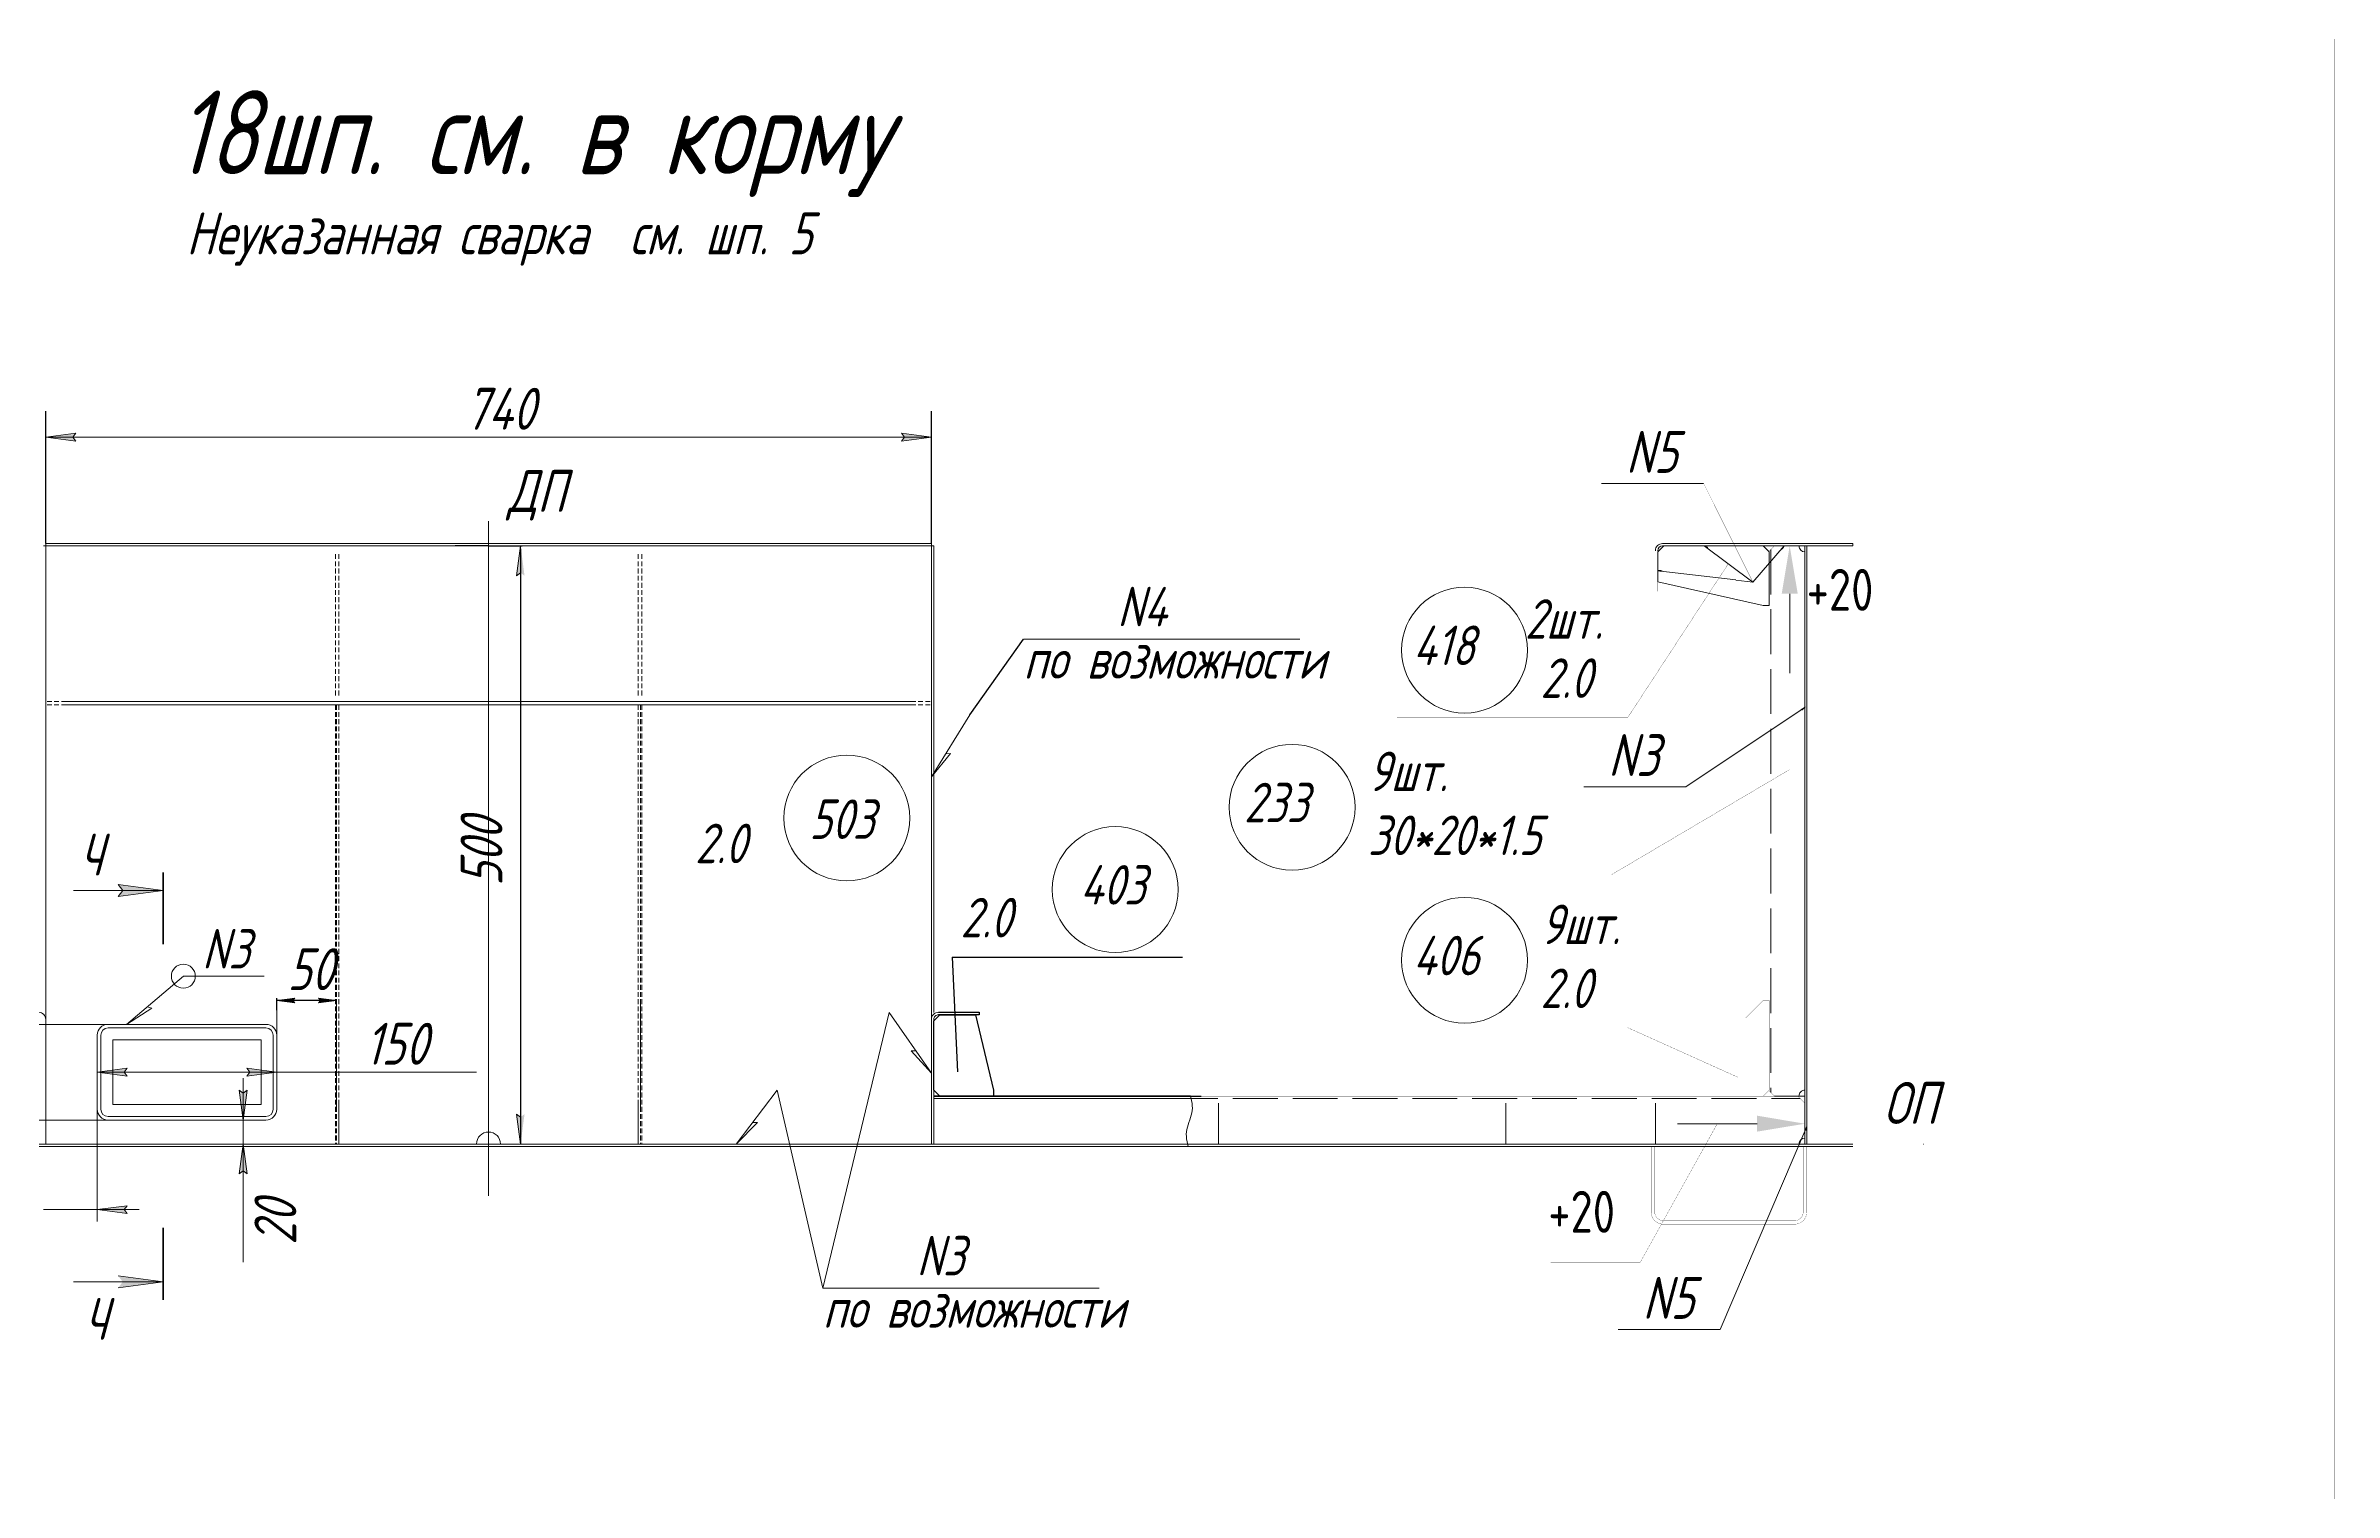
# Model space of a CAD drawing. Header units: millimetres. Extents: x 77380 to 135900, y -10260 to 17301.
# Drawn here: x 117118 to 119030, y -657 to 552 of the extents above; entities that cross this region are included whole.
import ezdxf

# ---------------------------------------------------------------- set-up
doc = ezdxf.new("R2010")
doc.units = ezdxf.units.MM
for name, pattern in [('K5LT32768', [0]), ('K5LT32769', [50, 37.5, -12.5]), ('K5LT32770', [0]), ('K5LT32772', [0]), ('K5LT32773', [50, 37.5, -12.5]), ('K5LT32780', [0]), ('K5LT32784', [850.2, 600, -125, 0.2, -125]), ('K5LT32789', [340.2, 240, -50, 0.2, -50]), ('K5LT32790', [0]), ('K5LT32831', [0]), ('K5LT32835', [0]), ('K5LT_AXLED', [19.5, 15, -1.5, 1.5, -1.5]), ('K5LT_DASHED', [6, 4, -2]), ('K5LT_REINFORCED', [0]), ('K5LT_THIN', [0]), ('K5LT_THIN_INCLUDED_TO_HATCHING', [0])]:
    doc.linetypes.add(name, pattern=pattern)
doc.layers.add('4001', color=7, linetype='Continuous')
doc.styles.add('KDIMTEXTSTYLE', font='GOST_AU.SHX', dxfattribs={"width": 0.96, "oblique": 15, "height": 5})
doc.styles.add('KTEXTSTYLE', font='GOST_AU.SHX', dxfattribs={"width": 0.96, "height": 5})

# ---------------------------------------------------------------- blocks, each defined once
blk = doc.blocks.new('U102')
at = {"color": 7, "linetype": 'K5LT32780', "const_width": 0.18}
blk.add_lwpolyline([(110325.3, 12814.4), (118485.3, 12814.4), (118485.3, 18654.4), (110325.3, 18654.4)], close=True, dxfattribs=at)
blk = doc.blocks.new('U93')
blk.add_hatch(color=7).paths.add_polyline_path([(126663.1, 18180.4), (126649.7, 18180.4), (126656.4, 18220.4)])
at = {"color": 7, "linetype": 'K5LT32831', "lineweight": 9}
blk.add_line((126656.4, 18180.4), (126656.4, 18113.9), dxfattribs=at)
blk = doc.blocks.new('U96')
blk.add_hatch(color=7).paths.add_polyline_path([(126629.2, 17730.8), (126629.2, 17744.1), (126669.2, 17737.4)])
at = {"color": 7, "linetype": 'K5LT32831', "lineweight": 9}
blk.add_line((126629.2, 17737.4), (126562.6, 17737.4), dxfattribs=at)
blk = doc.blocks.new('U118')
at = {"color": 7, "linetype": 'K5LT_THIN', "lineweight": 18}
for p, q in [((126569.7, 18019.1), (126669.2, 18085.5)), ((126669.2, 18085.5), (126665.8, 18083.3))]:
    blk.add_line(p, q, dxfattribs=at)
at = {"color": 7, "linetype": 'K5LT32835', "lineweight": 18}
for p, q in [((126666.7, 18083.7), (126666.7, 18083.9)), ((126666.7, 18083.8), (126666.7, 18083.8)), ((126667.3, 18083.7), (126666.7, 18083.8)), ((126667.4, 18083.7), (126666.7, 18083.8)), ((126667.3, 18083.6), (126666.7, 18083.7)), ((126666.8, 18083.6), (126666.9, 18084)), ((126666.8, 18083.7), (126666.8, 18083.9)), ((126667.4, 18083.8), (126666.8, 18083.9)), ((126667.5, 18083.8), (126666.8, 18083.9)), ((126667.2, 18083.5), (126666.8, 18083.6)), ((126667.2, 18083.5), (126666.8, 18083.6)), ((126666.9, 18083.4), (126667, 18084.1)), ((126666.9, 18083.5), (126667, 18084)), ((126667.5, 18083.9), (126666.9, 18084)), ((126667.1, 18083.4), (126666.9, 18083.5)), ((126667.1, 18083.4), (126666.9, 18083.4)), ((126667, 18083.3), (126667.2, 18084.2)), ((126667, 18083.4), (126667.1, 18084.1)), ((126667.6, 18083.9), (126667, 18084)), ((126667, 18083.3), (126667, 18083.3)), ((126667.1, 18083.4), (126667.3, 18084.2)), ((126667.6, 18084), (126667.1, 18084.1)), ((126667.7, 18084), (126667.1, 18084.1)), ((126667.2, 18083.5), (126667.3, 18084.3)), ((126667.8, 18084.1), (126667.2, 18084.2)), ((126667.3, 18083.7), (126667.5, 18084.4)), ((126667.3, 18083.6), (126667.4, 18084.3)), ((126667.8, 18084.1), (126667.3, 18084.2)), ((126667.4, 18083.8), (126667.6, 18084.4)), ((126667.9, 18084.2), (126667.4, 18084.3)), ((126667.9, 18084.2), (126667.4, 18084.3)), ((126667.5, 18083.8), (126667.6, 18084.5)), ((126668, 18084.3), (126667.5, 18084.4)), ((126667.6, 18083.9), (126667.7, 18084.5)), ((126668, 18084.4), (126667.6, 18084.4)), ((126667.7, 18084), (126667.8, 18084.6)), ((126667.7, 18084.1), (126667.9, 18084.6)), ((126668.1, 18084.4), (126667.7, 18084.5)), ((126668.1, 18084.5), (126667.7, 18084.5)), ((126667.8, 18084.2), (126667.9, 18084.7)), ((126668.2, 18084.5), (126667.8, 18084.6)), ((126667.9, 18084.2), (126668, 18084.7)), ((126668.2, 18084.6), (126667.9, 18084.6)), ((126668, 18084.3), (126668.1, 18084.8)), ((126668.3, 18084.6), (126668, 18084.7)), ((126668.3, 18084.7), (126668, 18084.7)), ((126668.1, 18084.4), (126668.2, 18084.8)), ((126668.4, 18084.7), (126668.1, 18084.8)), ((126668.2, 18084.5), (126668.2, 18084.9)), ((126668.2, 18084.6), (126668.3, 18084.9)), ((126668.5, 18084.8), (126668.2, 18084.8)), ((126668.3, 18084.6), (126668.4, 18085)), ((126668.5, 18084.8), (126668.3, 18084.9)), ((126668.6, 18084.9), (126668.3, 18084.9)), ((126668.4, 18084.7), (126668.5, 18085)), ((126668.6, 18084.9), (126668.4, 18085)), ((126668.5, 18084.8), (126668.5, 18085.1)), ((126668.7, 18085), (126668.5, 18085)), ((126668.6, 18085), (126668.7, 18085.2)), ((126668.6, 18084.9), (126668.6, 18085.1)), ((126668.7, 18085.1), (126668.6, 18085.1)), ((126668.8, 18085.1), (126668.6, 18085.1)), ((126668.7, 18085), (126668.8, 18085.2)), ((126668.8, 18085.2), (126668.7, 18085.2)), ((126668.8, 18085.1), (126668.8, 18085.3)), ((126668.9, 18085.2), (126668.8, 18085.2)), ((126668.9, 18085.2), (126668.9, 18085.3)), ((126668.9, 18085.3), (126668.9, 18085.3)), ((126669, 18085.3), (126668.9, 18085.3)), ((126669, 18085.3), (126669, 18085.4)), ((126669, 18085.4), (126669, 18085.4)), ((126669, 18085.4), (126669, 18085.4)), ((126669.1, 18085.5), (126669.1, 18085.5)), ((126669.1, 18085.4), (126669.1, 18085.4))]:
    blk.add_line(p, q, dxfattribs=at)
at = {"color": 7, "linetype": 'K5LT32835', "const_width": 0.18}
blk.add_lwpolyline([(126666.7, 18083.8), (126669.2, 18085.5), (126667, 18083.3)], close=True, dxfattribs=at)
blk = doc.blocks.new('U124')
at = {"color": 7, "linetype": 'K5LT_THIN', "lineweight": 18}
for p, q in [((126598.4, 17565.4), (126670.7, 17735)), ((126670.7, 17735), (126669.1, 17731.3))]:
    blk.add_line(p, q, dxfattribs=at)
at = {"color": 7, "linetype": 'K5LT32835', "lineweight": 18}
for p, q in [((126670.2, 17732.6), (126669.5, 17732.3)), ((126670.1, 17732.5), (126669.5, 17732.3)), ((126669.6, 17732.1), (126669.5, 17732.4)), ((126670.1, 17732.4), (126669.5, 17732.2)), ((126669.6, 17732.2), (126669.5, 17732.3)), ((126669.5, 17732.2), (126669.5, 17732.2)), ((126670.2, 17732.8), (126669.6, 17732.6)), ((126670.2, 17732.7), (126669.6, 17732.4)), ((126670.2, 17732.7), (126669.6, 17732.5)), ((126669.7, 17732.1), (126669.6, 17732.5)), ((126669.8, 17732.1), (126669.6, 17732.5)), ((126670.1, 17732.4), (126669.6, 17732.2)), ((126670.2, 17733), (126669.7, 17732.7)), ((126670.3, 17733), (126669.7, 17732.8)), ((126670.2, 17732.9), (126669.7, 17732.7)), ((126670, 17732), (126669.7, 17732.8)), ((126670, 17732), (126669.7, 17732.7)), ((126669.9, 17732), (126669.7, 17732.6)), ((126670.1, 17732.3), (126669.7, 17732.1)), ((126670.3, 17733.3), (126669.8, 17733.1)), ((126670.3, 17733.2), (126669.8, 17733)), ((126670.3, 17733.1), (126669.8, 17732.9)), ((126670.1, 17732.2), (126669.8, 17733)), ((126670.1, 17732.3), (126669.8, 17733)), ((126670.1, 17732.1), (126669.8, 17732.9)), ((126670.1, 17732.2), (126669.8, 17732.1)), ((126670.3, 17733.4), (126669.9, 17733.2)), ((126670.2, 17732.7), (126669.9, 17733.3)), ((126670.3, 17733.3), (126669.9, 17733.2)), ((126670.2, 17732.6), (126669.9, 17733.2)), ((126670.1, 17732.5), (126669.9, 17733.1)), ((126670, 17732.1), (126669.9, 17732)), ((126670.1, 17732.1), (126669.9, 17732.1)), ((126670.4, 17733.6), (126670, 17733.4)), ((126670.4, 17733.6), (126670, 17733.5)), ((126670.2, 17732.9), (126670, 17733.5)), ((126670.2, 17733), (126670, 17733.5)), ((126670.3, 17733.5), (126670, 17733.3)), ((126670.2, 17732.8), (126670, 17733.4)), ((126670, 17732), (126670, 17732)), ((126670.4, 17733.9), (126670.1, 17733.7)), ((126670.3, 17733.4), (126670.1, 17733.8)), ((126670.4, 17733.8), (126670.1, 17733.7)), ((126670.3, 17733.2), (126670.1, 17733.7)), ((126670.4, 17733.7), (126670.1, 17733.6)), ((126670.3, 17733.1), (126670.1, 17733.6)), ((126670.5, 17734.1), (126670.2, 17734)), ((126670.5, 17734), (126670.2, 17733.9)), ((126670.3, 17733.5), (126670.2, 17733.9)), ((126670.4, 17733.6), (126670.2, 17733.9)), ((126670.4, 17733.9), (126670.2, 17733.8)), ((126670.5, 17734.3), (126670.3, 17734.2)), ((126670.4, 17733.9), (126670.3, 17734.2)), ((126670.5, 17734.2), (126670.3, 17734.1)), ((126670.5, 17734.2), (126670.3, 17734.2)), ((126670.4, 17733.8), (126670.3, 17734.1)), ((126670.4, 17733.7), (126670.3, 17734)), ((126670.5, 17734.5), (126670.4, 17734.4)), ((126670.6, 17734.5), (126670.4, 17734.5)), ((126670.5, 17734.1), (126670.4, 17734.4)), ((126670.5, 17734.3), (126670.4, 17734.4)), ((126670.5, 17734.4), (126670.4, 17734.3)), ((126670.5, 17734), (126670.4, 17734.3)), ((126670.6, 17734.6), (126670.5, 17734.7)), ((126670.6, 17734.7), (126670.5, 17734.6)), ((126670.6, 17734.5), (126670.5, 17734.6)), ((126670.6, 17734.6), (126670.5, 17734.6)), ((126670.5, 17734.4), (126670.5, 17734.5)), ((126670.6, 17734.8), (126670.6, 17734.9)), ((126670.6, 17734.9), (126670.6, 17734.9)), ((126670.6, 17734.9), (126670.6, 17734.9)), ((126670.6, 17734.7), (126670.6, 17734.8)), ((126670.6, 17734.8), (126670.6, 17734.7)), ((126670.6, 17734.8), (126670.6, 17734.8))]:
    blk.add_line(p, q, dxfattribs=at)
at = {"color": 7, "linetype": 'K5LT32835', "const_width": 0.18}
blk.add_lwpolyline([(126669.5, 17732.2), (126670.7, 17735), (126670, 17732)], close=True, dxfattribs=at)
blk = doc.blocks.new('U126')
at = {"color": 7, "linetype": 'K5LT32835', "lineweight": 18}
for p, q in [((126546.1, 18199.6), (126546.1, 18199.6)), ((126546.1, 18199.6), (126546.2, 18199.6)), ((126546.2, 18199.6), (126546.2, 18199.6)), ((126546.2, 18199.6), (126546.2, 18199.6)), ((126546.4, 18199.6), (126546.3, 18199.6)), ((126546.3, 18199.6), (126546.3, 18199.6)), ((126546.5, 18199.7), (126546.4, 18199.6)), ((126546.4, 18199.6), (126546.4, 18199.6)), ((126546.6, 18199.7), (126546.5, 18199.6)), ((126546.5, 18199.7), (126546.6, 18199.6)), ((126546.5, 18199.7), (126546.5, 18199.6)), ((126546.8, 18199.7), (126546.6, 18199.6)), ((126546.7, 18199.7), (126546.6, 18199.6)), ((126546.6, 18199.7), (126546.7, 18199.5)), ((126546.9, 18199.7), (126546.7, 18199.5)), ((126546.7, 18199.7), (126546.8, 18199.5)), ((126547, 18199.7), (126546.8, 18199.5)), ((126546.8, 18199.7), (126547, 18199.5)), ((126546.8, 18199.7), (126546.9, 18199.5)), ((126547.1, 18199.7), (126546.9, 18199.5)), ((126546.9, 18199.7), (126547.1, 18199.5)), ((126547.3, 18199.7), (126547, 18199.5)), ((126547, 18199.7), (126547.1, 18199.5)), ((126547.4, 18199.7), (126547.1, 18199.5)), ((126547.1, 18199.7), (126547.3, 18199.5)), ((126547.1, 18199.7), (126547.2, 18199.5)), ((126547.5, 18199.7), (126547.2, 18199.5)), ((126547.2, 18199.7), (126547.4, 18199.5)), ((126547.6, 18199.7), (126547.3, 18199.5)), ((126547.3, 18199.7), (126547.5, 18199.5)), ((126547.8, 18199.8), (126547.4, 18199.5)), ((126547.7, 18199.8), (126547.4, 18199.5)), ((126547.4, 18199.7), (126547.7, 18199.4)), ((126547.4, 18199.7), (126547.6, 18199.4)), ((126547.9, 18199.8), (126547.5, 18199.4)), ((126547.5, 18199.7), (126547.8, 18199.4)), ((126548.1, 18199.8), (126547.6, 18199.4)), ((126547.6, 18199.7), (126547.9, 18199.4)), ((126548.2, 18199.8), (126547.7, 18199.4)), ((126547.7, 18199.8), (126548, 18199.4)), ((126547.7, 18199.7), (126547.9, 18199.4)), ((126548.3, 18199.8), (126547.8, 18199.4)), ((126547.8, 18199.8), (126548.1, 18199.4)), ((126548.4, 18199.8), (126547.9, 18199.4)), ((126547.9, 18199.8), (126548.2, 18199.4)), ((126548.5, 18199.8), (126548, 18199.4)), ((126548, 18199.8), (126548.3, 18199.4)), ((126548.6, 18199.8), (126548.1, 18199.4)), ((126548.1, 18199.8), (126548.5, 18199.3)), ((126548.1, 18199.8), (126548.4, 18199.3)), ((126548.7, 18199.8), (126548.2, 18199.4)), ((126548.2, 18199.8), (126548.6, 18199.3)), ((126549, 18199.9), (126548.3, 18199.4)), ((126548.9, 18199.8), (126548.3, 18199.4)), ((126548.3, 18199.8), (126548.7, 18199.3)), ((126549.1, 18199.9), (126548.4, 18199.3)), ((126548.4, 18199.8), (126548.8, 18199.3)), ((126548.4, 18199.8), (126548.7, 18199.3)), ((126549.1, 18199.8), (126548.5, 18199.3)), ((126548.5, 18199.8), (126548.9, 18199.3)), ((126548.6, 18199.8), (126549, 18199.3)), ((126549.1, 18199.7), (126548.6, 18199.3)), ((126548.7, 18199.8), (126549.1, 18199.4)), ((126548.7, 18199.8), (126549.1, 18199.3)), ((126549.1, 18199.6), (126548.7, 18199.3)), ((126548.8, 18199.8), (126549.1, 18199.5)), ((126549.1, 18199.5), (126548.8, 18199.3)), ((126548.9, 18199.8), (126549.1, 18199.6)), ((126549.1, 18199.4), (126548.9, 18199.3)), ((126549, 18199.9), (126549.1, 18199.8)), ((126549, 18199.9), (126549.1, 18199.7)), ((126549.1, 18199.4), (126549, 18199.3)), ((126549.1, 18199.9), (126549.1, 18199.9)), ((126549.1, 18199.3), (126549.1, 18199.3))]:
    blk.add_line(p, q, dxfattribs=at)
at = {"color": 7, "linetype": 'K5LT_THIN', "lineweight": 18}
for p, q in [((126546.1, 18199.6), (126550, 18199.2)), ((126611.4, 18191.9), (126546.1, 18199.6))]:
    blk.add_line(p, q, dxfattribs=at)
at = {"color": 7, "linetype": 'K5LT32835', "const_width": 0.18}
blk.add_lwpolyline([(126549.1, 18199.3), (126546.1, 18199.6), (126549.1, 18199.9)], close=True, dxfattribs=at)
blk = doc.blocks.new('U127')
at = {"color": 7, "linetype": 'K5LT32835', "lineweight": 18}
for p, q in [((126585, 18220.4), (126584.9, 18220.4)), ((126585.1, 18220.4), (126585, 18220.4)), ((126585, 18220.4), (126585.1, 18220.3)), ((126585, 18220.4), (126585, 18220.4)), ((126585.2, 18220.3), (126585.1, 18220.3)), ((126585.1, 18220.3), (126585.1, 18220.3)), ((126585.3, 18220.3), (126585.2, 18220.3)), ((126585.2, 18220.3), (126585.2, 18220.2)), ((126585.4, 18220.2), (126585.2, 18220.2)), ((126585.3, 18220.3), (126585.3, 18220.2)), ((126585.5, 18220.2), (126585.3, 18220.2)), ((126585.3, 18220.2), (126585.3, 18220.1)), ((126585.4, 18220.2), (126585.4, 18220.1)), ((126585.7, 18220.1), (126585.4, 18220)), ((126585.6, 18220.1), (126585.4, 18220.1)), ((126585.5, 18220.2), (126585.6, 18220)), ((126585.5, 18220.2), (126585.5, 18220)), ((126585.8, 18220), (126585.5, 18220)), ((126585.6, 18220.1), (126585.6, 18219.9)), ((126585.9, 18220), (126585.6, 18219.9)), ((126585.7, 18220.1), (126585.8, 18219.8)), ((126585.7, 18220.1), (126585.7, 18219.9)), ((126586.1, 18219.9), (126585.7, 18219.8)), ((126586, 18219.9), (126585.7, 18219.9)), ((126585.8, 18220), (126585.8, 18219.8)), ((126586.2, 18219.8), (126585.8, 18219.8)), ((126585.9, 18220), (126586, 18219.6)), ((126585.9, 18220), (126585.9, 18219.7)), ((126586.3, 18219.8), (126585.9, 18219.7)), ((126586, 18219.9), (126586.1, 18219.6)), ((126586.5, 18219.7), (126586, 18219.6)), ((126586.4, 18219.7), (126586, 18219.7)), ((126586.1, 18219.9), (126586.1, 18219.5)), ((126586.6, 18219.6), (126586.1, 18219.6)), ((126586.2, 18219.9), (126586.2, 18219.5)), ((126586.2, 18219.8), (126586.3, 18219.4)), ((126586.7, 18219.6), (126586.2, 18219.5)), ((126586.8, 18219.5), (126586.2, 18219.5)), ((126586.3, 18219.8), (126586.4, 18219.4)), ((126586.9, 18219.5), (126586.3, 18219.4)), ((126586.4, 18219.8), (126586.4, 18219.3)), ((126586.4, 18219.7), (126586.5, 18219.3)), ((126587, 18219.4), (126586.4, 18219.4)), ((126586.5, 18219.7), (126586.6, 18219.2)), ((126587.1, 18219.4), (126586.5, 18219.3)), ((126587.2, 18219.3), (126586.5, 18219.2)), ((126586.6, 18219.7), (126586.6, 18219.2)), ((126586.6, 18219.6), (126586.7, 18219.1)), ((126587.3, 18219.3), (126586.6, 18219.2)), ((126586.7, 18219.6), (126586.8, 18219.1)), ((126587.5, 18219.2), (126586.7, 18219.1)), ((126587.4, 18219.2), (126586.7, 18219.1)), ((126586.8, 18219.6), (126586.9, 18219)), ((126586.8, 18219.5), (126586.9, 18218.9)), ((126587.6, 18219.2), (126586.8, 18219)), ((126586.9, 18219.5), (126587, 18218.9)), ((126587.6, 18219.1), (126586.9, 18219)), ((126587, 18219.5), (126587.1, 18218.8)), ((126587.6, 18219), (126587, 18218.9)), ((126587.5, 18218.9), (126587, 18218.9)), ((126587.1, 18219.4), (126587.2, 18218.7)), ((126587.1, 18219.4), (126587.1, 18218.8)), ((126587.5, 18218.9), (126587.1, 18218.8)), ((126587.2, 18219.4), (126587.3, 18218.7)), ((126587.4, 18218.8), (126587.2, 18218.8)), ((126587.3, 18219.3), (126587.4, 18218.8)), ((126587.3, 18219.3), (126587.4, 18218.7)), ((126587.3, 18218.7), (126587.3, 18218.7)), ((126587.4, 18218.7), (126587.3, 18218.7)), ((126587.4, 18219.3), (126587.5, 18218.8)), ((126587.5, 18219.2), (126587.6, 18219)), ((126587.5, 18219.2), (126587.5, 18218.9)), ((126587.6, 18219.2), (126587.6, 18219.1)), ((126587.7, 18219.1), (126587.7, 18219.1))]:
    blk.add_line(p, q, dxfattribs=at)
at = {"color": 7, "linetype": 'K5LT_THIN', "lineweight": 18}
for p, q in [((126584.9, 18220.4), (126588.1, 18218.1)), ((126625.6, 18190.2), (126584.9, 18220.4))]:
    blk.add_line(p, q, dxfattribs=at)
at = {"color": 7, "linetype": 'K5LT32835', "const_width": 0.18}
blk.add_lwpolyline([(126587.3, 18218.7), (126584.9, 18220.4), (126587.7, 18219.1)], close=True, dxfattribs=at)
blk = doc.blocks.new('U128')
at = {"color": 7, "linetype": 'K5LT_THIN', "lineweight": 18}
for p, q in [((126625.6, 18190.2), (126651.8, 18220.4)), ((126651.8, 18220.4), (126649.2, 18217.4))]:
    blk.add_line(p, q, dxfattribs=at)
at = {"color": 7, "linetype": 'K5LT32835', "lineweight": 18}
for p, q in [((126650.6, 18218.3), (126649.9, 18218.2)), ((126649.9, 18218.2), (126649.9, 18218.2)), ((126650, 18218.1), (126649.9, 18218.2)), ((126650.6, 18218.2), (126649.9, 18218.1)), ((126650.7, 18218.4), (126650, 18218.3)), ((126650, 18218.1), (126650, 18218.3)), ((126650.6, 18218.3), (126650, 18218.3)), ((126650.5, 18218.1), (126650, 18218.1)), ((126650.7, 18218.5), (126650.1, 18218.4)), ((126650.8, 18218.5), (126650.1, 18218.5)), ((126650.1, 18218), (126650.1, 18218.4)), ((126650.2, 18217.9), (126650.1, 18218.4)), ((126650.5, 18218.1), (126650.1, 18218)), ((126650.5, 18218), (126650.1, 18218)), ((126650.3, 18217.8), (126650.2, 18218.6)), ((126650.8, 18218.6), (126650.2, 18218.5)), ((126650.2, 18217.9), (126650.2, 18218.5)), ((126650.4, 18217.9), (126650.2, 18217.9)), ((126650.4, 18217.8), (126650.3, 18218.7)), ((126650.8, 18218.7), (126650.3, 18218.6)), ((126650.9, 18218.7), (126650.3, 18218.7)), ((126650.4, 18217.9), (126650.3, 18217.8)), ((126650.3, 18217.8), (126650.3, 18217.8)), ((126650.9, 18218.9), (126650.4, 18218.8)), ((126650.5, 18218), (126650.4, 18218.8)), ((126650.9, 18218.8), (126650.4, 18218.7)), ((126650.4, 18217.9), (126650.4, 18218.7)), ((126650.5, 18218.1), (126650.5, 18218.9)), ((126650.6, 18218.2), (126650.5, 18218.9)), ((126651, 18218.9), (126650.5, 18218.9)), ((126651.1, 18219.1), (126650.6, 18219)), ((126650.6, 18218.3), (126650.6, 18219)), ((126651, 18219), (126650.6, 18219)), ((126651.1, 18219.2), (126650.7, 18219.2)), ((126650.7, 18218.4), (126650.7, 18219.1)), ((126650.8, 18218.5), (126650.7, 18219.1)), ((126651.1, 18219.1), (126650.7, 18219.1)), ((126650.9, 18218.7), (126650.8, 18219.3)), ((126651.2, 18219.3), (126650.8, 18219.2)), ((126650.8, 18218.6), (126650.8, 18219.2)), ((126651, 18218.9), (126650.9, 18219.4)), ((126651.2, 18219.4), (126650.9, 18219.4)), ((126650.9, 18218.8), (126650.9, 18219.3)), ((126651.2, 18219.3), (126650.9, 18219.3)), ((126651, 18219), (126651, 18219.5)), ((126651.3, 18219.5), (126651, 18219.4)), ((126651.3, 18219.5), (126651, 18219.5)), ((126651.4, 18219.7), (126651.1, 18219.6)), ((126651.1, 18219.2), (126651.1, 18219.6)), ((126651.4, 18219.6), (126651.1, 18219.6)), ((126651.1, 18219.1), (126651.1, 18219.5)), ((126651.2, 18219.3), (126651.2, 18219.7)), ((126651.3, 18219.4), (126651.2, 18219.7)), ((126651.4, 18219.7), (126651.2, 18219.7)), ((126651.5, 18219.9), (126651.3, 18219.8)), ((126651.3, 18219.5), (126651.3, 18219.8)), ((126651.5, 18219.8), (126651.3, 18219.8)), ((126651.6, 18220), (126651.4, 18220)), ((126651.4, 18219.6), (126651.4, 18219.9)), ((126651.4, 18219.7), (126651.4, 18219.9)), ((126651.6, 18219.9), (126651.4, 18219.9)), ((126651.5, 18219.9), (126651.5, 18220.1)), ((126651.5, 18219.8), (126651.5, 18220)), ((126651.6, 18220), (126651.5, 18220)), ((126651.7, 18220.2), (126651.6, 18220.2)), ((126651.6, 18220), (126651.6, 18220.1)), ((126651.7, 18220.1), (126651.6, 18220.1)), ((126651.7, 18220.2), (126651.7, 18220.3)), ((126651.8, 18220.3), (126651.7, 18220.3)), ((126651.7, 18220.1), (126651.7, 18220.2)), ((126651.7, 18220.2), (126651.7, 18220.2)), ((126651.8, 18220.4), (126651.8, 18220.4)), ((126651.8, 18220.4), (126651.8, 18220.4)), ((126651.8, 18220.3), (126651.8, 18220.3))]:
    blk.add_line(p, q, dxfattribs=at)
at = {"color": 7, "linetype": 'K5LT32835', "const_width": 0.18}
blk.add_lwpolyline([(126649.9, 18218.2), (126651.8, 18220.4), (126650.3, 18217.8)], close=True, dxfattribs=at)
blk = doc.blocks.new('KDIMARROW_01')
blk.add_hatch(color=0).paths.add_polyline_path([(0, 0), (-15, 2), (-13.5, 0), (-15, -2)])
at = {"color": 0, "linetype": 'K5LT_THIN', "lineweight": 18}
for p, q in [((-13.5, 0), (-15, 2)), ((-15, 2), (0, 0)), ((0, 0), (-15, -2)), ((-15, -2), (-13.5, 0))]:
    blk.add_line(p, q, dxfattribs=at)
at = {"layer": '4001', "color": 0, "linetype": 'K5LT_THIN', "lineweight": 18}
blk.add_line((0, 0), (-1, 0), dxfattribs=at)

msp = doc.modelspace()

# ---------------------------------------------------------------- hatches: boundary and pattern name
for points in [[(117140.623, 225.243), (117143.123, 228.535), (117118.123, 225.243), (117143.123, 221.952)], [(117118.124, 225.243), (117143.124, 228.534), (117140.624, 225.243), (117143.124, 221.952)], [(117858.123, 225.243), (117833.123, 228.535), (117835.623, 225.243), (117833.123, 221.952)], [(117835.624, 225.243), (117833.124, 228.534), (117858.124, 225.243), (117833.124, 221.952)], [(117518.174, 109.454), (117514.883, 134.454), (117511.592, 109.454), (117514.883, 111.954)], [(117216.176, -153.632), (117178.676, -148.695), (117182.426, -153.632), (117178.676, -158.569)], [(117183.623, -305.547), (117186.123, -302.255), (117161.123, -305.547), (117186.123, -308.838)], [(117311.123, -305.547), (117286.123, -302.255), (117288.623, -305.547), (117286.123, -308.838)], [(117283.075, -345.547), (117286.366, -320.547), (117283.075, -323.047), (117279.784, -320.547)], [(117514.883, -365.546), (117518.174, -340.546), (117514.883, -343.046), (117511.592, -340.546)], [(117286.366, -390.546), (117283.075, -365.546), (117279.784, -390.546), (117283.075, -388.046)], [(117183.623, -420.392), (117186.123, -417.101), (117161.123, -420.392), (117186.123, -423.683)], [(117216.176, -480.738), (117178.676, -475.801), (117182.426, -480.738), (117178.676, -485.675)]]:
    msp.add_hatch(color=7).paths.add_polyline_path(points)

# ---------------------------------------------------------------- linework, layer by layer
for p, q in [((117118.123, 136.453), (117118.123, 247.029)), ((117118.124, 136.453), (117118.124, 243.789)), ((117858.123, 136.453), (117858.123, 243.79)), ((117858.124, 136.453), (117858.124, 247.029)), ((117487.499, 134.453), (117460.114, 134.453)), ((117488.749, 134.453), (117516.133, 134.453)), ((117514.883, 131.953), (117514.883, -365.546)), ((117361.123, -245.547), (117311.123, -245.547))]:
    msp.add_line(p, q)
at = {"color": 7, "linetype": 'K5LT_THIN', "lineweight": 18}
for p, q in [((117118.123, 225.243), (117143.123, 228.535)), ((117143.123, 221.952), (117118.123, 225.243)), ((117118.123, 225.243), (117268.123, 225.243)), ((117118.124, 225.243), (117143.124, 221.952)), ((117708.124, 225.243), (117118.124, 225.243)), ((117140.624, 225.243), (117143.124, 228.534)), ((117143.124, 221.952), (117140.624, 225.243)), ((117268.123, 225.243), (117858.123, 225.243)), ((117858.124, 225.243), (117708.124, 225.243)), ((117835.623, 225.243), (117833.123, 228.535)), ((117858.123, 225.243), (117833.123, 221.952)), ((117833.123, 221.952), (117835.623, 225.243)), ((117858.124, 225.243), (117833.124, 228.534)), ((117833.124, 221.952), (117858.124, 225.243)), ((117116.094, 134.453), (117118.124, 134.453)), ((117858.123, 136.453), (117118.123, 136.453)), ((117118.123, 134.453), (117118.123, -365.547)), ((117118.123, 134.453), (117118.123, -365.547)), ((117858.123, 134.453), (117118.123, 134.453)), ((117118.124, 136.453), (117858.124, 136.453)), ((117118.124, 136.453), (117118.124, 134.453)), ((117118.124, 134.453), (117118.124, -365.547)), ((117118.124, 134.453), (117858.124, 134.453)), ((117514.883, 134.454), (117511.592, 109.454)), ((117514.883, 134.453), (117514.883, 114.454)), ((117858.123, 136.453), (117858.123, 134.453)), ((117858.123, 134.453), (117858.123, -365.547)), ((117860.153, 134.453), (117858.123, 134.453)), ((117858.124, 134.453), (117858.124, -365.547)), ((117858.124, 134.453), (117858.124, -365.547)), ((117858.153, 134.453), (117858.153, -255.547)), ((117858.154, 134.453), (117858.154, -255.547)), ((117858.154, 134.453), (117858.154, -255.547)), ((117860.153, 134.453), (117860.153, -255.547)), ((117860.154, 134.453), (117860.154, -255.547)), ((118628.123, 136.453), (118628.123, 134.453)), ((117511.592, 109.454), (117514.883, 111.954)), ((117514.883, 114.454), (117514.883, 79.454)), ((117514.883, 114.454), (117514.883, 76.655)), ((118530.346, 105.867), (118544.613, 104.17)), ((117514.883, 76.655), (117514.883, 15.805)), ((117935.13, 56.39), (118165.975, 56.39)), ((117935.13, 56.39), (118090.13, 56.39)), ((117935.13, 56.39), (118165.975, 56.39)), ((117858.153, 1.453), (117858.153, -365.547)), ((117858.153, 1.453), (117858.153, -365.547)), ((117890.355, -6.819), (117858.154, -58.534)), ((117858.154, -58.534), (117874.162, -39.051)), ((117874.162, -39.051), (117870.047, -39.434)), ((117182.426, -153.632), (117178.676, -148.695)), ((117178.676, -148.695), (117216.176, -153.632)), ((117141.176, -153.632), (117216.176, -153.632)), ((117216.176, -153.632), (117178.676, -158.569)), ((117178.676, -158.569), (117182.426, -153.632)), ((117233.075, -225.315), (117185.679, -265.547)), ((117233.075, -225.315), (117300.54, -225.315)), ((117311.123, -336.547), (117311.123, -245.547)), ((117361.123, -334.864), (117361.123, -245.547)), ((117615.124, -334.865), (117615.124, -245.547)), ((117170.123, -265.547), (117016.299, -265.547)), ((117118.124, -365.547), (117118.124, -261.473)), ((117118.124, -365.547), (117118.124, -261.474)), ((117302.123, -265.547), (117170.123, -265.547)), ((117170.123, -265.547), (117302.123, -265.547)), ((117185.679, -265.547), (117206.868, -251.877)), ((117206.868, -251.877), (117202.832, -250.986)), ((117822.947, -255.547), (117767.454, -486.13)), ((117822.947, -255.547), (117858.123, -306.298)), ((117858.123, -365.547), (117858.123, -261.473)), ((117858.123, -365.547), (117858.123, -261.474)), ((117860.124, -365.547), (117860.124, -261.473)), ((117860.124, -365.547), (117860.124, -261.474)), ((117161.123, -274.547), (117161.123, -336.547)), ((117161.123, -336.547), (117161.123, -274.547)), ((117161.123, -274.547), (117161.123, -315.547)), ((117164.123, -336.547), (117164.123, -274.547)), ((117164.123, -274.547), (117164.123, -336.547)), ((117170.123, -268.547), (117302.123, -268.547)), ((117302.123, -268.547), (117170.123, -268.547)), ((117298.123, -278.547), (117174.123, -278.547)), ((117174.123, -278.547), (117174.123, -332.547)), ((117298.123, -332.547), (117298.123, -278.547)), ((117308.123, -274.547), (117308.123, -336.547)), ((117308.123, -336.547), (117308.123, -274.547)), ((117311.123, -336.547), (117311.123, -274.547)), ((117311.123, -274.547), (117311.123, -336.547)), ((117311.123, -274.547), (117311.123, -315.547)), ((117161.123, -305.547), (117186.123, -302.255)), ((117186.123, -308.838), (117161.123, -305.547)), ((117161.123, -305.547), (117311.123, -305.547)), ((117186.123, -302.255), (117183.623, -305.547)), ((117183.623, -305.547), (117186.123, -308.838)), ((117288.623, -305.547), (117286.123, -302.255)), ((117286.123, -302.255), (117311.123, -305.547)), ((117311.123, -305.547), (117286.123, -308.838)), ((117286.123, -308.838), (117288.623, -305.547)), ((117311.123, -305.547), (117408.623, -305.547)), ((117408.623, -305.547), (117478.072, -305.547)), ((117858.123, -306.298), (117841.177, -287.626)), ((117841.177, -287.626), (117845.306, -287.806)), ((117283.075, -323.047), (117279.784, -320.547)), ((117279.784, -320.547), (117283.075, -345.547)), ((117283.075, -345.547), (117283.075, -310.547)), ((117283.075, -345.547), (117286.366, -320.547)), ((117286.366, -320.547), (117283.075, -323.047)), ((117729.302, -320.547), (117695.071, -365.547)), ((117729.302, -320.547), (117767.454, -486.13)), ((117161.123, -336.547), (117161.123, -430.392)), ((117302.123, -342.547), (117170.123, -342.547)), ((117170.123, -342.547), (117302.123, -342.547)), ((117174.123, -332.547), (117298.123, -332.547)), ((117514.883, -343.046), (117511.592, -340.546)), ((117511.592, -340.546), (117514.883, -365.546)), ((118075.089, -327.474), (117860.124, -327.474)), ((117860.124, -327.474), (118082.966, -327.474)), ((117170.123, -345.547), (117016.299, -345.547)), ((117170.123, -345.547), (117302.123, -345.547)), ((117302.123, -345.547), (117170.123, -345.547)), ((117302.123, -345.547), (117273.075, -345.547)), ((117283.075, -345.547), (117283.075, -365.546)), ((117695.071, -365.547), (117712.826, -347.642)), ((117712.826, -347.642), (117708.693, -347.639)), ((117302.925, -365.546), (117273.075, -365.546)), ((117283.075, -365.546), (117279.784, -390.546)), ((117286.366, -390.546), (117283.075, -365.546)), ((117283.075, -365.546), (117283.075, -400.546)), ((117283.075, -365.546), (117283.075, -403.345)), ((117363.124, -365.546), (117363.124, -365.547)), ((117363.124, -365.547), (117363.124, -365.547)), ((117613.124, -365.547), (117613.124, -365.546)), ((117613.124, -365.547), (117613.124, -365.547)), ((117673.322, -365.547), (117703.172, -365.547)), ((117279.784, -390.546), (117283.075, -388.046)), ((117283.075, -388.046), (117286.366, -390.546)), ((117161.123, -420.392), (117116.123, -420.392)), ((117186.123, -417.101), (117161.123, -420.392)), ((117161.123, -420.392), (117186.123, -423.683)), ((117161.123, -420.392), (117196.123, -420.392)), ((117183.623, -420.392), (117186.123, -417.101)), ((117186.123, -423.683), (117183.623, -420.392)), ((117283.075, -403.345), (117283.075, -464.195)), ((117178.676, -475.801), (117216.176, -480.738)), ((117141.176, -480.738), (117216.176, -480.738)), ((117216.176, -480.738), (117178.676, -485.675)), ((117767.454, -486.13), (117922.454, -486.13)), ((117767.454, -486.13), (117998.299, -486.13))]:
    msp.add_line(p, q, dxfattribs=at)
at = {"color": 7, "linetype": 'K5LT32780', "lineweight": 18}
for p, q in [((118503.428, 186.585), (118418.11, 186.585)), ((118488.64, -66.863), (118403.322, -66.863)), ((118517.375, -520.544), (118432.057, -520.544))]:
    msp.add_line(p, q, dxfattribs=at)
at = {"color": 1, "linetype": 'K5LT32772', "lineweight": 18, "true_color": 0xff0000}
for p, q in [((117488.124, -408.733), (117488.124, 155.102)), ((117488.124, -408.733), (117488.124, 155.101)), ((116878.123, -365.546), (118098.124, -365.546)), ((118098.124, -365.547), (116878.123, -365.547))]:
    msp.add_line(p, q, dxfattribs=at)
at = {"color": 30, "linetype": 'K5LT_AXLED', "lineweight": 18, "true_color": 0xff8000}
for p in [(117488.124, -408.734), (117488.124, -408.733)]:
    msp.add_line(p, (117488.124, 155.101), dxfattribs=at)
at = {"color": 2, "linetype": 'K5LT32770', "lineweight": 18, "true_color": 0xffff00}
for p, q in [((118470.122, 134.453), (118465.122, 129.453)), ((118553.123, 134.453), (118485.124, 134.453)), ((118558.123, 129.453), (118553.123, 134.453)), ((118465.122, 129.453), (118465.122, 104.453)), ((118558.123, 84.453), (118558.123, 129.453)), ((118465.122, 104.453), (118553.123, 84.453)), ((118553.123, 84.453), (118558.123, 84.453))]:
    msp.add_line(p, q, dxfattribs=at)
at = {"color": 3, "linetype": 'K5LT32768', "lineweight": 18, "true_color": 0x00ff00}
for p, q in [((118469.123, 136.453), (118628.123, 136.453)), ((118469.123, 134.453), (118628.123, 134.453)), ((118588.124, 134.453), (118562.623, 134.453)), ((118588.124, -325.546), (118588.124, 134.453)), ((118588.124, -365.547), (118588.124, 134.453)), ((118589.623, -365.547), (118589.623, 134.453)), ((117118.124, -365.547), (117118.124, -261.473)), ((117118.124, -365.546), (117118.124, -261.473)), ((117858.123, -365.547), (117858.123, -261.473)), ((117858.123, -365.546), (117858.123, -261.473)), ((117860.124, -365.547), (117860.124, -261.473)), ((117860.124, -365.546), (117860.124, -261.473)), ((118562.623, -325.546), (118588.124, -325.546)), ((118588.124, -331.547), (118588.124, -365.547)), ((118628.123, -365.547), (116348.124, -365.547)), ((118628.123, -367.546), (116348.124, -367.546)), ((118588.124, -365.547), (116388.124, -365.547))]:
    msp.add_line(p, q, dxfattribs=at)
at = {"color": 7, "linetype": 'K5LT_DASHED', "lineweight": 18}
for p, q in [((117360.123, 9.453), (117360.123, 129.453)), ((117360.123, 9.453), (117360.123, 129.453)), ((117360.123, 9.453), (117360.123, 129.453)), ((117360.124, 9.453), (117360.124, 129.453)), ((117363.123, 9.453), (117363.123, 129.453)), ((117363.123, 9.453), (117363.123, 129.453)), ((117363.123, 9.453), (117363.123, 129.453)), ((117363.124, 9.453), (117363.124, 129.453)), ((117613.123, 9.453), (117613.123, 129.453)), ((117613.124, 9.453), (117613.124, 129.453)), ((117613.124, 9.453), (117613.124, 129.453)), ((117613.124, 9.453), (117613.124, 129.453)), ((117616.123, 9.453), (117616.123, 129.453)), ((117616.124, 9.453), (117616.124, 129.453)), ((117616.124, 9.453), (117616.124, 129.453)), ((117616.124, 9.453), (117616.124, 129.453)), ((117843.154, 4.453), (117118.124, 4.453)), ((117843.154, 1.453), (117118.124, 1.453)), ((117133.093, 4.453), (117858.123, 4.453)), ((117133.093, 1.453), (117858.123, 1.453)), ((117360.124, 1.453), (117360.124, -365.547)), ((117361.123, 1.453), (117361.123, -365.547)), ((117363.123, 1.453), (117363.123, -365.547)), ((117363.123, 1.453), (117363.123, -365.547)), ((117363.123, 1.453), (117363.123, -365.547)), ((117363.124, 1.453), (117363.124, -365.547)), ((117613.123, 1.453), (117613.123, -365.547)), ((117613.124, 1.453), (117613.124, -365.547)), ((117613.124, 1.453), (117613.124, -365.547)), ((117613.124, 1.453), (117613.124, -365.547)), ((117615.124, 1.453), (117615.124, -365.547)), ((117616.123, 1.453), (117616.123, -365.547))]:
    msp.add_line(p, q, dxfattribs=at)
at = {"color": 3, "linetype": 'K5LT32769', "lineweight": 18, "true_color": 0x00ff00}
msp.add_line((118559.568, 131.399), (118559.568, -322.492), dxfattribs=at)
at = {"color": 7}
for p, q in [((117890.355, -6.819), (117935.13, 56.39)), ((117311.123, -253.706), (117311.123, -243.547))]:
    msp.add_line(p, q, dxfattribs=at)
at = {"color": 134, "linetype": 'K5LT_REINFORCED', "lineweight": 100, "true_color": 0x009696}
for p, q in [((117216.176, -138.632), (117216.176, -198.632)), ((117216.176, -435.738), (117216.176, -495.738))]:
    msp.add_line(p, q, dxfattribs=at)
at = {"color": 1, "linetype": 'K5LT32772', "true_color": 0xff0000}
for q in [(118068.12, -209.244), (117879.859, -305.091)]:
    msp.add_line((117875.406, -209.244), q, dxfattribs=at)
at = {"color": 7, "linetype": 'K5LT_THIN'}
for p, q in [((117860.124, -262.547), (117865.124, -257.546)), ((117860.124, -262.547), (117865.124, -257.547)), ((117860.124, -320.547), (117860.124, -262.547)), ((117860.124, -320.547), (117860.124, -262.547)), ((117864.123, -255.473), (117898.051, -255.473)), ((117864.123, -255.474), (117898.051, -255.474)), ((117898.051, -257.474), (117864.123, -257.474)), ((117898.051, -257.474), (117864.123, -257.474)), ((117865.124, -257.546), (117895.124, -257.546)), ((117865.124, -257.547), (117895.124, -257.547)), ((117895.124, -257.546), (117910.124, -320.547)), ((117895.124, -257.547), (117910.124, -320.547)), ((117898.051, -255.473), (117898.051, -257.474)), ((117898.051, -255.474), (117898.051, -257.474)), ((117865.124, -325.547), (117860.124, -320.547)), ((117865.124, -325.546), (117860.124, -320.547)), ((117910.124, -320.547), (117910.124, -325.547)), ((117910.124, -320.547), (117910.124, -325.546)), ((118074.558, -325.474), (117860.124, -325.474)), ((117860.124, -325.474), (118083.494, -325.474)), ((117910.124, -325.546), (117865.124, -325.546)), ((117910.124, -325.547), (117865.124, -325.547))]:
    msp.add_line(p, q, dxfattribs=at)
at = {"color": 3, "linetype": 'K5LT32789', "lineweight": 18, "true_color": 0x00ff00}
for p, q in [((117363.124, -331.547), (117363.124, -365.547)), ((117363.124, -365.546), (117363.124, -331.547)), ((117613.124, -365.547), (117613.124, -331.547)), ((117613.124, -331.547), (117613.124, -365.546)), ((118098.124, -365.547), (118098.124, -331.547)), ((118338.124, -365.547), (118338.124, -331.547)), ((118463.124, -365.547), (118463.124, -331.547))]:
    msp.add_line(p, q, dxfattribs=at)
at = {"color": 1, "linetype": 'K5LT32773', "lineweight": 18, "true_color": 0xff0000}
msp.add_line((117860.124, -327.474), (118584.051, -327.474), dxfattribs=at)
at = {"color": 7, "linetype": 'K5LT_THIN_INCLUDED_TO_HATCHING', "lineweight": 18}
for p, q in [((118074.753, -343.497), (118074.075, -345.471)), ((118074.558, -325.474), (118075.095, -327.498)), ((118075.348, -341.52), (118074.753, -343.497)), ((118075.095, -327.498), (118075.578, -329.519)), ((118075.817, -339.537), (118075.348, -341.52)), ((118075.578, -329.519), (118075.956, -331.536)), ((118076.124, -337.548), (118075.817, -339.537)), ((118075.956, -331.536), (118076.189, -333.547)), ((118076.249, -335.551), (118076.124, -337.548)), ((118076.189, -333.547), (118076.249, -335.551)), ((118071.294, -355.366), (118071.159, -357.363)), ((118071.159, -357.363), (118071.209, -359.366)), ((118071.209, -359.366), (118071.433, -361.377)), ((118071.61, -353.378), (118071.294, -355.366)), ((118071.433, -361.377), (118071.805, -363.394)), ((118072.087, -351.395), (118071.61, -353.378)), ((118072.688, -349.418), (118072.087, -351.395)), ((118073.368, -347.444), (118072.688, -349.418)), ((118074.075, -345.471), (118073.368, -347.444)), ((118071.805, -363.394), (118072.283, -365.415)), ((118072.283, -365.415), (118072.819, -367.438)), ((118072.819, -367.438), (118072.848, -367.547))]:
    msp.add_line(p, q, dxfattribs=at)
at = {"color": 1, "linetype": 'K5LT32784', "lineweight": 18, "true_color": 0xff0000}
msp.add_line((116261.478, -365.546), (118726.507, -365.546), dxfattribs=at)
at = {"color": 7, "linetype": 'K5LT32780', "const_width": 0.18}
for points in [[(118418.11, 186.585), (118503.428, 186.585), (118544.613, 104.17)], [(118375.738, -464.343), (118450.539, -464.343), (118514.861, -348.546)]]:
    msp.add_lwpolyline(points, dxfattribs=at)
at = {"color": 3, "linetype": 'K5LT32768', "true_color": 0x00ff00, "const_width": 0.18}
for points in [[(118562.623, 134.453), (118558.068, 129.899), (118558.068, -320.992), (118562.623, -325.546)], [(117864.123, -255.473), (117898.051, -255.473), (117898.051, -257.474), (117864.123, -257.474)], [(117864.123, -255.473), (117898.051, -255.473), (117898.051, -257.473), (117864.123, -257.473)]]:
    msp.add_lwpolyline(points, dxfattribs=at)
at = {"color": 1, "linetype": 'K5LT32772', "true_color": 0xff0000, "const_width": 0.18}
for points in [[(118247.338, -9.065), (118440.051, -9.065), (118524.182, 119.664)], [(118463.123, 130.38), (118463.123, 96.453), (118465.122, 96.453), (118465.122, 130.38)], [(118103.196, -140.447), (118426.423, -140.447), (118574.968, -52.762)], [(118247.338, -268.344), (118440.051, -268.344), (118531.834, -309.645)], [(117860.124, -325.474), (118582.051, -325.474), (118588.124, -331.547)]]:
    msp.add_lwpolyline(points, dxfattribs=at)
at = {"color": 2, "linetype": 'K5LT32770', "true_color": 0xffff00, "const_width": 0.18}
for points in [[(118553.123, -325.546), (118478.123, -325.546), (118478.123, -320.547), (118553.123, -245.547), (118558.123, -245.547), (118558.123, -320.547), (118553.123, -325.546)], [(117860.124, -320.547), (117860.124, -262.547), (117865.124, -257.546), (117895.124, -257.546), (117910.124, -320.547), (117910.124, -325.546), (117865.124, -325.546), (117860.124, -320.547)], [(117860.124, -320.546), (117860.124, -262.546), (117865.124, -257.546), (117895.124, -257.546), (117910.124, -320.546), (117910.124, -325.546), (117865.124, -325.546), (117860.124, -320.546)]]:
    msp.add_lwpolyline(points, dxfattribs=at)
at = {"color": 8, "linetype": 'K5LT32790', "true_color": 0x808080, "const_width": 0.18}
msp.add_lwpolyline([(118586.623, -367.546), (118586.623, -422.546, -0.41421356), (118579.623, -429.546), (118469.624, -429.546, -0.41421356), (118462.624, -422.546), (118462.624, -367.546), (118459.624, -367.546), (118459.624, -422.546, 0.41421356), (118469.624, -432.546), (118579.623, -432.546, 0.41421356), (118589.623, -422.546), (118589.623, -367.546)], format="xyb", close=True, dxfattribs=at)
at = {"color": 1, "linetype": 'K5LT32772', "lineweight": 18, "true_color": 0xff0000}
for centre in [(118303.698, 47.295), (118159.556, -84.087), (117787.492, -93.05), (117787.492, -93.05), (118011.76, -152.884), (118303.698, -211.983)]:
    msp.add_circle(centre, 52.603, dxfattribs=at)
at = {"color": 3, "linetype": 'K5LT32768', "lineweight": 18, "true_color": 0x00ff00}
for centre, radius, start, end in [((118469.123, 130.38), 6, 89.998352, 180.001648), ((118469.123, 130.38), 4.001, 89.999329, 179.989746), ((118588.124, 134.453), 5.001, 180.002472, 269.997528), ((117112.124, -261.473), 6, 359.998352, 90.001648), ((117112.124, -261.473), 6, 359.998352, 90.001648), ((117864.123, -261.473), 6, 89.998352, 180.001648), ((117864.123, -261.473), 6, 89.998352, 180.001648), ((117864.123, -261.472), 3.999, 89.993202, 180.006805), ((117864.123, -261.472), 3.999, 89.993202, 180.006805), ((118588.124, -325.546), 5, 89.99501, 179.996246), ((118588.124, -365.547), 5.001, 90.002472, 179.997528)]:
    msp.add_arc(centre, radius, start, end, dxfattribs=at)
at = {"color": 7, "linetype": 'K5LT_THIN', "lineweight": 18}
for centre, radius, start, end in [((117233.075, -225.315), 10, 0, 359.999994), ((117112.124, -261.474), 6, 359.998352, 90.001648), ((117112.124, -261.473), 6, 359.998352, 90.001648), ((117170.123, -274.547), 9, 90, 180), ((117170.123, -274.547), 9, 90, 180), ((117302.123, -274.547), 9, 0, 90), ((117302.123, -274.547), 9, 0, 90), ((117864.123, -261.474), 6, 89.998352, 180.001648), ((117864.123, -261.473), 6, 89.998352, 180.001648), ((117864.123, -261.473), 3.999, 89.993202, 180.006805), ((117864.123, -261.472), 3.999, 89.993202, 180.006805), ((117170.123, -274.547), 6, 90, 180), ((117302.123, -274.547), 6, 0, 90), ((117170.123, -336.547), 9, 180, 270), ((117170.123, -336.547), 9, 180, 270), ((117170.123, -336.547), 6, 180, 270), ((117302.123, -336.547), 6, 270, 0), ((117302.123, -336.547), 9, 270, 0), ((117302.123, -336.547), 9, 270, 0), ((117488.124, -365.546), 10, 0, 180), ((117488.124, -365.547), 10, 0, 180)]:
    msp.add_arc(centre, radius, start, end, dxfattribs=at)

# ---------------------------------------------------------------- block references
for name, p in [('U102', (545.046, -14630.011)), ('U127', (-8081.031, -18085.99)), ('U128', (-8081.031, -18085.99)), ('U93', (-8081.031, -18085.99)), ('U126', (-8081.031, -18085.99)), ('U118', (-8081.031, -18085.99)), ('U96', (-8081.031, -18085.99)), ('U124', (-8081.031, -18085.99))]:
    msp.add_blockref(name, p)
at = {"color": 7, "xscale": -1}
msp.add_blockref('KDIMARROW_01', (117311.123, -245.547), dxfattribs=at)
at = {"color": 7, "xscale": -1, "rotation": 180}
msp.add_blockref('KDIMARROW_01', (117361.123, -245.547), dxfattribs=at)

# ---------------------------------------------------------------- texts
at = {"color": 7}
for s, insert, char_height, attachment_point, style in [('{\\H28x;\\Q15;\\W0.965;18шп. см. в корму}', (117226.302, 515.08), 2.5, 1, 'KTEXTSTYLE'), ('\\H3.5;\\W0.965;\\Q15;\\Q15;\\H35.00;Неуказанная сварка  см. шп. 5', (117235.506, 413.133), 2.5, 1, 'KTEXTSTYLE'), ('\\A1;{\\H7x;\\W0.965;740}', (117497.619, 249.052), 5, 5, 'KDIMTEXTSTYLE'), ('\\H3.5;\\W0.965;\\Q15;\\Q15;\\H35.00;N5', (118438.428, 230.438), 2.5, 1, 'KTEXTSTYLE'), ('\\H3.5;\\W0.965;\\Q15;\\Q15;\\H35.00;ДП', (117504.078, 197.775), 2.5, 1, 'KTEXTSTYLE'), ('\\H3.5;\\W0.965;\\Q15;\\Q0;\\H35.00;+20', (118589.564, 115.163), 2.5, 1, 'KTEXTSTYLE'), ('{\\H13.2x;\\Q15;\\W0.965;N4}', (118013.439, 100.114), 2.5, 1, 'KTEXTSTYLE'), ('\\H3.5;\\W0.965;\\Q15;\\Q15;\\H33.00;2шт.', (118354.103, 89.816), 2.5, 1, 'KTEXTSTYLE'), ('\\H3.5;\\W0.965;\\Q15;\\Q15;\\H33.00;{\\c255;418}', (118260.581, 67.77), 2.5, 1, 'KTEXTSTYLE'), ('{\\H13.2x;\\Q15;\\W0.965;по возможности}', (117935.13, 56.39), 2.5, 1, 'KTEXTSTYLE'), ('\\H3.5;\\W0.965;\\Q15;\\Q15;\\H33.00;{\\c255;2.0}', (118367.103, 40.373), 2.5, 1, 'KTEXTSTYLE'), ('\\H3.5;\\W0.965;\\Q15;\\Q15;\\H33.00;9шт.', (118222.961, -37.566), 2.5, 1, 'KTEXTSTYLE'), ('\\H3.5;\\W0.965;\\Q15;\\Q15;\\H35.00;N3', (118423.64, -23.01), 2.5, 1, 'KTEXTSTYLE'), ('\\H3.5;\\W0.965;\\Q15;\\Q15;\\H33.00;{\\c255;233}', (118119.42, -63.612), 2.5, 1, 'KTEXTSTYLE'), ('{\\H13.2x;\\Q15;\\W0.965;\\C1;\\c255;503}', (117756.166, -77.55), 2.5, 1, 'KTEXTSTYLE'), ('\\H3.5;\\W0.965;\\Q15;\\Q15;\\H33.00;{\\c255;30*20*1.5}', (118222.961, -91.009), 2.5, 1, 'KTEXTSTYLE'), ('{\\H14x;\\Q15;\\W0.965;Ч}', (117145.802, -106.089), 2.5, 1, 'KTEXTSTYLE'), ('{\\H13.2x;\\Q15;\\W0.965;\\C1;\\c255;2.0}', (117660.72, -97.805), 2.5, 1, 'KTEXTSTYLE'), ('\\H3.5;\\W0.965;\\Q15;\\Q15;\\H33.00;{\\c255;403}', (117982.219, -132.409), 2.5, 1, 'KTEXTSTYLE'), ('\\H3.5;\\W0.965;\\Q15;\\Q15;\\H33.00;{\\c255;2.0}', (117882.466, -159.806), 2.5, 1, 'KTEXTSTYLE'), ('\\H3.5;\\W0.965;\\Q15;\\Q15;\\H33.00;9шт.', (118367.103, -165.462), 2.5, 1, 'KTEXTSTYLE'), ('{\\H13.2x;\\Q15;\\W0.965;N3}', (117248.686, -185.945), 2.5, 1, 'KTEXTSTYLE'), ('\\A1;{\\H7x;\\W0.965;50}', (117339.335, -219.42), 5, 5, 'KDIMTEXTSTYLE'), ('\\H3.5;\\W0.965;\\Q15;\\Q15;\\H33.00;{\\c255;406}', (118260.581, -191.508), 2.5, 1, 'KTEXTSTYLE'), ('\\H3.5;\\W0.965;\\Q15;\\Q15;\\H33.00;{\\c255;2.0}', (118367.103, -218.905), 2.5, 1, 'KTEXTSTYLE'), ('\\A1;{\\H7x;\\W0.965;150}', (117410.895, -281.738), 5, 5, 'KDIMTEXTSTYLE'), ('\\H3.5;\\W0.965;\\Q15;\\Q15;\\H35.00;ОП', (118653.65, -313.785), 2.5, 1, 'KTEXTSTYLE'), ('\\H3.5;\\W0.965;\\Q15;\\Q0;\\H35.00;+20', (118373.674, -404.711), 2.5, 1, 'KTEXTSTYLE'), ('{\\H13.2x;\\Q15;\\W0.965;N3}', (117845.763, -442.406), 2.5, 1, 'KTEXTSTYLE'), ('\\H3.5;\\W0.965;\\Q15;\\Q15;\\H35.00;N5', (118452.375, -476.692), 2.5, 1, 'KTEXTSTYLE'), ('{\\H14x;\\Q15;\\W0.965;Ч}', (117149.762, -494.122), 2.5, 1, 'KTEXTSTYLE'), ('{\\H13.2x;\\Q15;\\W0.965;по возможности}', (117767.454, -486.13), 2.5, 1, 'KTEXTSTYLE')]:
    msp.add_mtext(s, dxfattribs=dict(at, insert=insert, char_height=char_height, attachment_point=attachment_point, style=style))
at = {"color": 7, "char_height": 5, "attachment_point": 5, "rotation": 90, "style": 'KDIMTEXTSTYLE'}
for s, insert in [('\\A1;{\\H7x;\\W0.965;500}', (117482.184, -121.412)), ('\\A1;{\\H7x;\\W0.965;20}', (117309.965, -431.2))]:
    msp.add_mtext(s, dxfattribs=dict(at, insert=insert))

doc.saveas('drawing.dxf')
